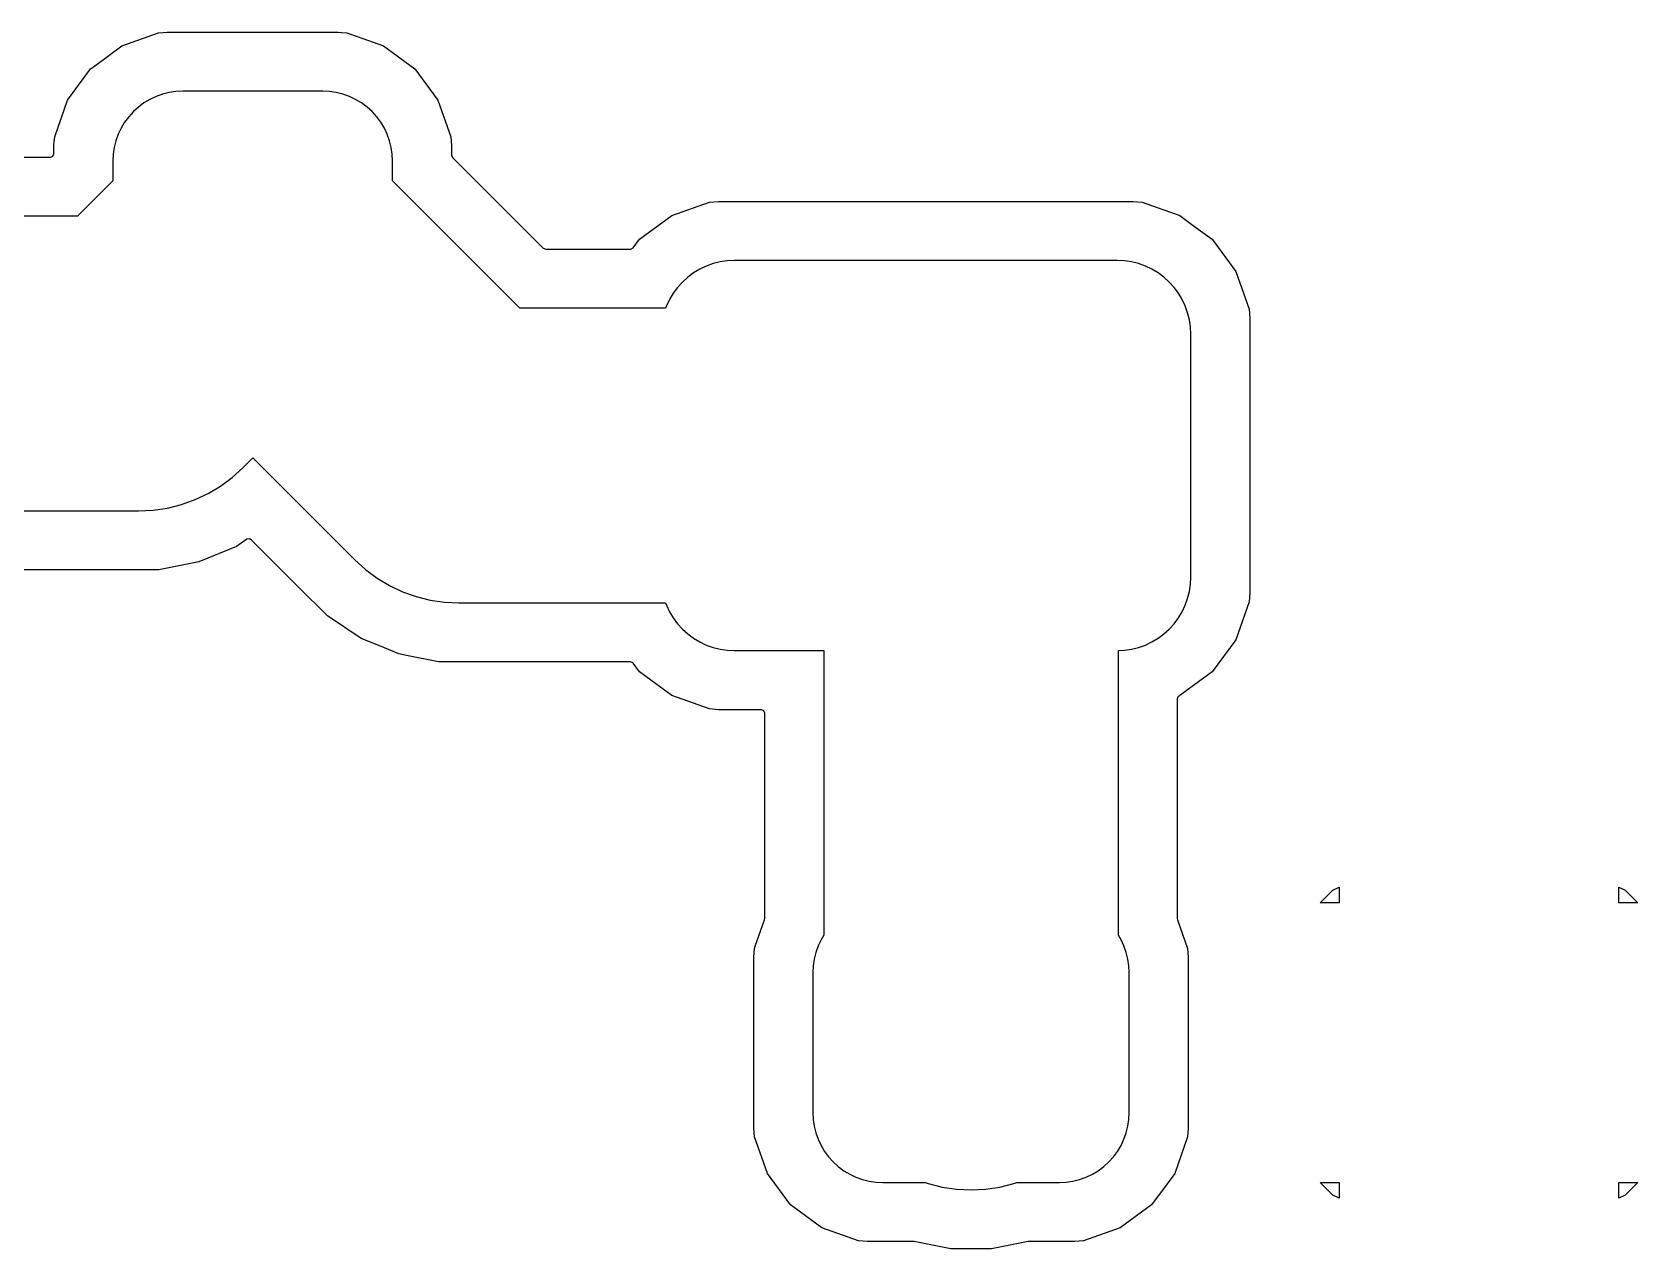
# Model space of a CAD drawing. Header units: metres. Extents: x 44.9 to 117.2, y -105.5 to -49.4.
# Drawn here: x 83.82 to 89.27, y -65.22 to -61.08 of the extents above; entities that cross this region are included whole.
import ezdxf

# ---------------------------------------------------------------- set-up
doc = ezdxf.new("R2010")
doc.units = ezdxf.units.M

msp = doc.modelspace()

# ---------------------------------------------------------------- linework, layer by layer
for points in [[(82.3239, -61.5095), (83.879, -61.5095), (83.8871, -61.5061), (83.8905, -61.498), (83.8905, -61.4697), (83.8905, -61.4697), (83.8905, -61.4697), (83.8905, -61.4697), (83.8918, -61.4557), (83.8933, -61.4402), (83.8933, -61.4402), (83.8933, -61.4402), (83.8933, -61.4402), (83.8933, -61.4402), (83.8933, -61.4402), (83.9369, -61.3155), (83.9369, -61.3155), (83.9369, -61.3155), (83.9369, -61.3155), (83.9369, -61.3155), (83.9369, -61.3155), (83.9369, -61.3155), (83.9369, -61.3155), (84.0153, -61.2093), (84.0153, -61.2093), (84.0153, -61.2093), (84.0153, -61.2093), (84.0153, -61.2093), (84.0153, -61.2093), (84.0153, -61.2093), (84.0153, -61.2093), (84.0281, -61.1999), (84.1215, -61.1309), (84.1215, -61.1309), (84.1215, -61.1309), (84.1215, -61.1309), (84.1215, -61.1309), (84.1215, -61.1309), (84.1215, -61.1309), (84.1215, -61.1309), (84.2461, -61.0873), (84.2461, -61.0873), (84.2461, -61.0873), (84.2461, -61.0873), (84.2461, -61.0873), (84.2461, -61.0873), (84.2461, -61.0873), (84.2461, -61.0873), (84.2461, -61.0873), (84.2461, -61.0873), (84.2461, -61.0873), (84.2461, -61.0873), (84.2461, -61.0873), (84.2461, -61.0873), (84.2461, -61.0873), (84.2461, -61.0873), (84.2461, -61.0873), (84.2461, -61.0873), (84.2461, -61.0873), (84.2462, -61.0873), (84.2617, -61.0858), (84.2757, -61.0845), (84.2757, -61.0845), (84.2757, -61.0845), (84.2757, -61.0845), (84.8563, -61.0845), (84.8563, -61.0845), (84.8563, -61.0845), (84.8563, -61.0845), (84.8679, -61.0856), (84.8858, -61.0873), (84.8858, -61.0873), (84.8858, -61.0873), (84.8858, -61.0873), (84.8858, -61.0873), (84.8858, -61.0873), (85.0105, -61.1309), (85.0105, -61.1309), (85.0105, -61.1309), (85.0105, -61.1309), (85.0105, -61.1309), (85.0105, -61.1309), (85.0105, -61.1309), (85.0105, -61.1309), (85.1167, -61.2093), (85.1167, -61.2093), (85.1167, -61.2093), (85.1167, -61.2093), (85.1167, -61.2093), (85.1167, -61.2093), (85.1167, -61.2093), (85.1167, -61.2093), (85.1951, -61.3155), (85.1951, -61.3155), (85.1951, -61.3155), (85.1951, -61.3155), (85.1951, -61.3155), (85.1951, -61.3155), (85.1951, -61.3155), (85.1951, -61.3155), (85.2387, -61.4402), (85.2387, -61.4402), (85.2387, -61.4402), (85.2387, -61.4402), (85.2387, -61.4402), (85.2387, -61.4402), (85.2415, -61.4697), (85.2415, -61.4697), (85.2415, -61.4697), (85.2415, -61.4697), (85.2415, -61.5026), (85.2449, -61.5107), (85.5528, -61.8186), (85.5609, -61.822), (85.8488, -61.822), (85.8506, -61.8219), (85.8581, -61.8173), (85.8798, -61.7879), (85.8798, -61.7879), (85.8798, -61.7879), (85.8798, -61.7879), (85.8798, -61.7879), (85.8798, -61.7879), (85.8798, -61.7879), (85.8798, -61.7879), (85.8798, -61.7879), (85.8798, -61.7879), (85.8798, -61.7879), (85.8798, -61.7879), (85.9891, -61.7072), (85.9891, -61.7072), (85.9891, -61.7072), (85.9891, -61.7072), (85.9891, -61.7072), (85.9891, -61.7072), (85.9891, -61.7072), (85.9891, -61.7072), (85.9891, -61.7072), (85.9891, -61.7072), (85.9891, -61.7072), (85.9891, -61.7072), (85.9891, -61.7072), (86.1173, -61.6624), (86.1173, -61.6624), (86.1173, -61.6624), (86.1173, -61.6624), (86.1173, -61.6624), (86.1173, -61.6624), (86.1477, -61.6595), (86.1477, -61.6595), (86.1477, -61.6595), (86.1477, -61.6595), (87.5563, -61.6595), (87.5563, -61.6595), (87.5563, -61.6595), (87.5563, -61.6595), (87.5867, -61.6624), (87.5867, -61.6624), (87.5867, -61.6624), (87.5867, -61.6624), (87.5867, -61.6624), (87.5867, -61.6624), (87.7149, -61.7072), (87.7149, -61.7072), (87.7149, -61.7072), (87.7149, -61.7072), (87.7149, -61.7072), (87.7149, -61.7072), (87.7149, -61.7072), (87.7149, -61.7072), (87.7149, -61.7072), (87.7149, -61.7072), (87.7149, -61.7072), (87.7149, -61.7072), (87.7149, -61.7072), (87.7695, -61.7475), (87.8242, -61.7879), (87.8242, -61.7879), (87.8242, -61.7879), (87.8242, -61.7879), (87.8242, -61.7879), (87.8242, -61.7879), (87.8242, -61.7879), (87.8242, -61.7879), (87.9048, -61.8971), (87.9048, -61.8971), (87.9048, -61.8971), (87.9048, -61.8971), (87.9048, -61.8971), (87.9048, -61.8971), (87.9048, -61.8971), (87.9048, -61.8971), (87.9496, -62.0253), (87.9496, -62.0253), (87.9496, -62.0253), (87.9496, -62.0253), (87.9496, -62.0253), (87.9496, -62.0253), (87.9525, -62.0557), (87.9525, -62.0557), (87.9525, -62.0557), (87.9525, -62.0557), (87.9525, -62.9893), (87.9525, -62.9893), (87.9525, -62.9893), (87.9525, -62.9893), (87.9496, -63.0197), (87.9496, -63.0197), (87.9496, -63.0197), (87.9496, -63.0197), (87.9496, -63.0197), (87.9496, -63.0197), (87.9048, -63.1479), (87.9048, -63.1479), (87.9048, -63.1479), (87.9048, -63.1479), (87.9048, -63.1479), (87.9048, -63.1479), (87.9048, -63.1479), (87.9048, -63.1479), (87.8242, -63.2572), (87.8242, -63.2572), (87.8242, -63.2572), (87.8242, -63.2572), (87.8242, -63.2572), (87.8242, -63.2572), (87.8242, -63.2572), (87.8242, -63.2572), (87.7149, -63.3378), (87.7149, -63.3378), (87.7149, -63.3378), (87.7149, -63.3378), (87.7149, -63.3378), (87.7149, -63.3378), (87.7149, -63.3378), (87.7149, -63.3378), (87.7137, -63.3382), (87.7094, -63.3409), (87.706, -63.3491), (87.706, -64.095), (87.7066, -64.0988), (87.7407, -64.1962), (87.7407, -64.1962), (87.7407, -64.1962), (87.7407, -64.1962), (87.7407, -64.1962), (87.7407, -64.1962), (87.7435, -64.2257), (87.7435, -64.2257), (87.7435, -64.2257), (87.7435, -64.2257), (87.7435, -64.8063), (87.7435, -64.8063), (87.7435, -64.8063), (87.7435, -64.8063), (87.7407, -64.8358), (87.7407, -64.8358), (87.7407, -64.8358), (87.7407, -64.8358), (87.7407, -64.8358), (87.7407, -64.8358), (87.6971, -64.9605), (87.6971, -64.9605), (87.6971, -64.9605), (87.6971, -64.9605), (87.6971, -64.9605), (87.6971, -64.9605), (87.6971, -64.9605), (87.6971, -64.9605), (87.6746, -64.991), (87.6187, -65.0667), (87.6187, -65.0667), (87.6187, -65.0667), (87.6187, -65.0667), (87.6187, -65.0667), (87.6187, -65.0667), (87.6187, -65.0667), (87.6187, -65.0667), (87.5125, -65.1451), (87.5125, -65.1451), (87.5125, -65.1451), (87.5125, -65.1451), (87.5125, -65.1451), (87.5125, -65.1451), (87.5125, -65.1451), (87.5125, -65.1451), (87.3878, -65.1887), (87.3878, -65.1887), (87.3878, -65.1887), (87.3878, -65.1887), (87.3878, -65.1887), (87.3878, -65.1887), (87.3583, -65.1915), (87.3583, -65.1915), (87.3583, -65.1915), (87.3583, -65.1915), (87.2013, -65.1915), (87.1991, -65.1917), (87.0745, -65.2165), (87.0745, -65.2165), (87.0745, -65.2165), (87.0745, -65.2165), (87.0745, -65.2165), (87.0745, -65.2165), (86.9365, -65.2165), (86.9365, -65.2165), (86.9365, -65.2165), (86.9365, -65.2165), (86.9365, -65.2165), (86.9365, -65.2165), (86.8119, -65.1917), (86.8097, -65.1915), (86.6527, -65.1915), (86.6527, -65.1915), (86.6527, -65.1915), (86.6527, -65.1915), (86.6232, -65.1887), (86.6232, -65.1887), (86.6232, -65.1887), (86.6232, -65.1887), (86.6232, -65.1887), (86.6232, -65.1887), (86.4985, -65.1451), (86.4985, -65.1451), (86.4985, -65.1451), (86.4985, -65.1451), (86.4985, -65.1451), (86.4985, -65.1451), (86.4985, -65.1451), (86.4985, -65.1451), (86.3923, -65.0667), (86.3923, -65.0667), (86.3923, -65.0667), (86.3923, -65.0667), (86.3923, -65.0667), (86.3923, -65.0667), (86.3923, -65.0667), (86.3923, -65.0667), (86.3139, -64.9605), (86.3139, -64.9605), (86.3139, -64.9605), (86.3139, -64.9605), (86.3139, -64.9605), (86.3139, -64.9605), (86.3139, -64.9605), (86.3139, -64.9605), (86.2703, -64.8358), (86.2703, -64.8358), (86.2703, -64.8358), (86.2703, -64.8358), (86.2703, -64.8358), (86.2703, -64.8358), (86.2675, -64.8063), (86.2675, -64.8063), (86.2675, -64.8063), (86.2675, -64.8063), (86.2675, -64.2257), (86.2675, -64.2257), (86.2675, -64.2257), (86.2675, -64.2257), (86.2688, -64.2117), (86.2703, -64.1962), (86.2703, -64.1962), (86.2703, -64.1962), (86.2703, -64.1962), (86.2703, -64.1962), (86.2703, -64.1962), (86.2703, -64.1962), (86.2729, -64.1887), (86.3044, -64.0988), (86.305, -64.095), (86.305, -63.397), (86.3016, -63.3889), (86.2935, -63.3855), (86.1477, -63.3855), (86.1477, -63.3855), (86.1477, -63.3855), (86.1477, -63.3855), (86.1173, -63.3826), (86.1173, -63.3826), (86.1173, -63.3826), (86.1173, -63.3826), (86.1173, -63.3826), (86.1173, -63.3826), (86.1173, -63.3826), (86.1173, -63.3826), (86.1173, -63.3826), (86.1173, -63.3826), (86.1173, -63.3826), (86.1173, -63.3826), (86.1173, -63.3826), (86.1173, -63.3826), (86.1173, -63.3826), (86.0441, -63.357), (85.9891, -63.3378), (85.9891, -63.3378), (85.9891, -63.3378), (85.9891, -63.3378), (85.9891, -63.3378), (85.9891, -63.3378), (85.9891, -63.3378), (85.9891, -63.3378), (85.9891, -63.3378), (85.9891, -63.3378), (85.9891, -63.3378), (85.9891, -63.3378), (85.9891, -63.3378), (85.9891, -63.3378), (85.9891, -63.3378), (85.9891, -63.3378), (85.9891, -63.3378), (85.9891, -63.3378), (85.9891, -63.3378), (85.9891, -63.3378), (85.9891, -63.3378), (85.9891, -63.3378), (85.9891, -63.3378), (85.9891, -63.3378), (85.9891, -63.3378), (85.9891, -63.3378), (85.9891, -63.3378), (85.9891, -63.3378), (85.9891, -63.3378), (85.9891, -63.3378), (85.9891, -63.3378), (85.9891, -63.3378), (85.9176, -63.285), (85.8798, -63.2572), (85.8798, -63.2572), (85.8798, -63.2572), (85.8798, -63.2572), (85.8798, -63.2572), (85.8798, -63.2572), (85.8798, -63.2572), (85.8798, -63.2572), (85.8581, -63.2277), (85.8581, -63.2277), (85.857, -63.2264), (85.8488, -63.223), (85.197, -63.223), (85.197, -63.223), (85.197, -63.223), (85.197, -63.223), (85.197, -63.223), (85.197, -63.223), (85.0886, -63.2014), (85.0617, -63.1961), (85.0617, -63.1961), (85.0617, -63.1961), (85.0617, -63.1961), (85.0617, -63.1961), (85.0617, -63.1961), (84.9995, -63.1703), (84.9342, -63.1433), (84.9342, -63.1433), (84.9342, -63.1433), (84.9342, -63.1433), (84.9342, -63.1433), (84.9342, -63.1433), (84.8195, -63.0666), (84.8195, -63.0666), (84.8195, -63.0666), (84.8195, -63.0666), (84.8195, -63.0666), (84.8195, -63.0666), (84.7219, -62.969), (84.5609, -62.8081), (84.555, -62.8049), (84.5464, -62.8067), (84.5103, -62.8308), (84.5103, -62.8308), (84.5103, -62.8308), (84.5103, -62.8308), (84.5103, -62.8308), (84.5103, -62.8308), (84.3828, -62.8836), (84.3828, -62.8836), (84.3828, -62.8836), (84.3828, -62.8836), (84.3828, -62.8836), (84.3828, -62.8836), (84.2475, -62.9105), (84.2475, -62.9105), (84.2475, -62.9105), (84.2475, -62.9105), (84.2475, -62.9105), (84.2475, -62.9105), (82.3239, -62.9105)], [(82.22, -62.7103), (84.1785, -62.7103), (84.2275, -62.7078), (84.2761, -62.7006), (84.3237, -62.6887), (84.3699, -62.6722), (84.4143, -62.6512), (84.4564, -62.6259), (84.4959, -62.5967), (84.5322, -62.5637), (84.566, -62.53), (84.566, -62.53), (84.566, -62.53), (84.566, -62.53), (84.566, -62.53), (84.566, -62.53), (84.566, -62.53), (84.566, -62.53), (84.566, -62.53), (84.566, -62.53), (84.566, -62.53), (84.566, -62.53), (84.566, -62.53), (84.566, -62.53), (84.566, -62.53), (84.566, -62.53), (84.566, -62.53), (84.566, -62.53), (84.566, -62.53), (84.566, -62.53), (84.566, -62.53), (84.566, -62.53), (84.566, -62.53), (84.566, -62.53), (84.566, -62.53), (84.566, -62.53), (84.566, -62.53), (84.566, -62.53), (84.566, -62.53), (84.566, -62.53), (84.566, -62.53), (84.566, -62.53), (84.566, -62.53), (84.566, -62.53), (84.9123, -62.8762), (84.9486, -62.9092), (84.9881, -62.9384), (85.0302, -62.9637), (85.0746, -62.9847), (85.1208, -63.0012), (85.1208, -63.0012), (85.1684, -63.0131), (85.217, -63.0203), (85.266, -63.0228), (85.9682, -63.0228), (85.9682, -63.0228), (85.9682, -63.0228), (85.9682, -63.0228), (85.9682, -63.0228), (85.9682, -63.0228), (85.9682, -63.0228), (85.9682, -63.0228), (85.9682, -63.0228), (85.9682, -63.0228), (85.9682, -63.0228), (85.9682, -63.0228), (85.9682, -63.0228), (85.9682, -63.0228), (85.9682, -63.0228), (85.9682, -63.0228), (85.9682, -63.0228), (85.9682, -63.0228), (85.9682, -63.0228), (85.9682, -63.0228), (85.9682, -63.0228), (85.9682, -63.0228), (85.9682, -63.0228), (85.9682, -63.0228), (85.9682, -63.0228), (85.9682, -63.0228), (85.9682, -63.0228), (85.9682, -63.0228), (85.971, -63.0307), (85.9815, -63.0528), (85.9941, -63.0739), (86.0087, -63.0936), (86.0252, -63.1118), (86.0434, -63.1283), (86.0631, -63.1429), (86.0842, -63.1555), (86.1063, -63.166), (86.1294, -63.1742), (86.1294, -63.1742), (86.1532, -63.1802), (86.1775, -63.1838), (86.202, -63.185), (86.5052, -63.185), (86.5052, -63.185), (86.5052, -63.185), (86.5052, -63.185), (86.5052, -63.185), (86.5052, -63.185), (86.5052, -63.185), (86.5052, -63.185), (86.5052, -63.185), (86.5052, -63.185), (86.5052, -63.185), (86.5052, -63.185), (86.5052, -63.185), (86.5052, -63.185), (86.5052, -63.185), (86.5052, -63.185), (86.5052, -63.185), (86.5052, -63.185), (86.5052, -63.185), (86.5052, -63.185), (86.5052, -63.185), (86.5052, -63.185), (86.5052, -63.185), (86.5052, -63.185), (86.5052, -63.185), (86.5052, -63.185), (86.5052, -63.185), (86.5052, -63.185), (86.5052, -63.185), (86.5052, -63.185), (86.5052, -63.185), (86.5052, -63.185), (86.5052, -63.185), (86.5052, -63.185), (86.5052, -64.1512), (86.5052, -64.1512), (86.5052, -64.1512), (86.5052, -64.1512), (86.5052, -64.1512), (86.5052, -64.1512), (86.5052, -64.1512), (86.5052, -64.1512), (86.5052, -64.1512), (86.5052, -64.1512), (86.5052, -64.1512), (86.5052, -64.1512), (86.5052, -64.1512), (86.5052, -64.1512), (86.496, -64.1665), (86.4861, -64.1876), (86.4782, -64.2096), (86.4782, -64.2096), (86.4726, -64.2322), (86.4691, -64.2552), (86.468, -64.2785), (86.468, -64.7535), (86.4691, -64.7768), (86.4726, -64.7998), (86.4782, -64.8224), (86.4861, -64.8444), (86.496, -64.8655), (86.508, -64.8854), (86.5219, -64.9042), (86.5376, -64.9214), (86.5548, -64.9371), (86.5736, -64.951), (86.5935, -64.963), (86.6146, -64.9729), (86.6366, -64.9808), (86.6366, -64.9808), (86.6592, -64.9864), (86.6822, -64.9899), (86.7055, -64.991), (86.8499, -64.991), (86.8499, -64.991), (86.8499, -64.991), (86.8499, -64.991), (86.8499, -64.991), (86.8499, -64.991), (86.8499, -64.991), (86.8499, -64.991), (86.8603, -64.9947), (86.8603, -64.9947), (86.9079, -65.0066), (86.9565, -65.0138), (87.0055, -65.0163), (87.0545, -65.0138), (87.1031, -65.0066), (87.1507, -64.9947), (87.1611, -64.991), (87.1611, -64.991), (87.1611, -64.991), (87.1611, -64.991), (87.1611, -64.991), (87.1611, -64.991), (87.1611, -64.991), (87.1611, -64.991), (87.3055, -64.991), (87.3288, -64.9899), (87.3518, -64.9864), (87.3744, -64.9808), (87.3964, -64.9729), (87.4175, -64.963), (87.4374, -64.951), (87.4562, -64.9371), (87.4734, -64.9214), (87.4891, -64.9042), (87.503, -64.8854), (87.515, -64.8655), (87.5249, -64.8444), (87.5328, -64.8224), (87.5328, -64.8224), (87.5384, -64.7998), (87.5419, -64.7768), (87.543, -64.7535), (87.543, -64.2785), (87.5419, -64.2552), (87.5384, -64.2322), (87.5328, -64.2096), (87.5249, -64.1876), (87.515, -64.1665), (87.5058, -64.1512), (87.5058, -64.1512), (87.5058, -64.1512), (87.5058, -64.1512), (87.5058, -64.1512), (87.5058, -64.1512), (87.5058, -64.1512), (87.5058, -64.1512), (87.5058, -64.1512), (87.5058, -64.1512), (87.5058, -64.1512), (87.5058, -64.1512), (87.5058, -64.1512), (87.5058, -64.1512), (87.5058, -63.1848), (87.5058, -63.1848), (87.5058, -63.1848), (87.5058, -63.1848), (87.5058, -63.1848), (87.5058, -63.1848), (87.5058, -63.1848), (87.5058, -63.1848), (87.5058, -63.1848), (87.5058, -63.1848), (87.5058, -63.1848), (87.5058, -63.1848), (87.5058, -63.1848), (87.5058, -63.1848), (87.5058, -63.1848), (87.5058, -63.1848), (87.5058, -63.1848), (87.5058, -63.1848), (87.5058, -63.1848), (87.5058, -63.1848), (87.5058, -63.1848), (87.5058, -63.1848), (87.5058, -63.1848), (87.5058, -63.1848), (87.5058, -63.1848), (87.5058, -63.1848), (87.5058, -63.1848), (87.5058, -63.1848), (87.5058, -63.1848), (87.5058, -63.1848), (87.5058, -63.1848), (87.5058, -63.1848), (87.5058, -63.1848), (87.5058, -63.1848), (87.5265, -63.1838), (87.5508, -63.1802), (87.5746, -63.1742), (87.5977, -63.166), (87.6198, -63.1555), (87.6409, -63.1429), (87.6606, -63.1283), (87.6788, -63.1118), (87.6953, -63.0936), (87.7099, -63.0739), (87.7225, -63.0528), (87.733, -63.0307), (87.7412, -63.0076), (87.7412, -63.0076), (87.7472, -62.9838), (87.7508, -62.9595), (87.752, -62.935), (87.752, -62.11), (87.7508, -62.0855), (87.7472, -62.0612), (87.7412, -62.0374), (87.733, -62.0143), (87.7225, -61.9922), (87.7099, -61.9711), (87.6953, -61.9514), (87.6788, -61.9332), (87.6606, -61.9167), (87.6409, -61.9021), (87.6198, -61.8895), (87.5977, -61.879), (87.5746, -61.8708), (87.5746, -61.8708), (87.5508, -61.8648), (87.5265, -61.8612), (87.502, -61.86), (86.202, -61.86), (86.1775, -61.8612), (86.1532, -61.8648), (86.1294, -61.8708), (86.1063, -61.879), (86.0842, -61.8895), (86.0631, -61.9021), (86.0434, -61.9167), (86.0252, -61.9332), (86.0087, -61.9514), (85.9941, -61.9711), (85.9815, -61.9922), (85.971, -62.0143), (85.9682, -62.0222), (85.9682, -62.0222), (85.9682, -62.0222), (85.9682, -62.0222), (85.9682, -62.0222), (85.9682, -62.0222), (85.9682, -62.0222), (85.9682, -62.0222), (85.9682, -62.0222), (85.9682, -62.0222), (85.9682, -62.0222), (85.9682, -62.0222), (85.9682, -62.0222), (85.9682, -62.0222), (85.9682, -62.0222), (85.9682, -62.0222), (85.9682, -62.0222), (85.9682, -62.0222), (85.9682, -62.0222), (85.9682, -62.0222), (85.9682, -62.0222), (85.9682, -62.0222), (85.9682, -62.0222), (85.9682, -62.0222), (85.9682, -62.0222), (85.9682, -62.0222), (85.9682, -62.0222), (85.9682, -62.0222), (85.4732, -62.0222), (85.4732, -62.0222), (85.4732, -62.0222), (85.4732, -62.0222), (85.4732, -62.0222), (85.4732, -62.0222), (85.4732, -62.0222), (85.4732, -62.0222), (85.4732, -62.0222), (85.4732, -62.0222), (85.4732, -62.0222), (85.4732, -62.0222), (85.4732, -62.0222), (85.4732, -62.0222), (85.4732, -62.0222), (85.4732, -62.0222), (85.4732, -62.0222), (85.4732, -62.0222), (85.041, -61.59), (85.041, -61.59), (85.041, -61.59), (85.041, -61.59), (85.041, -61.59), (85.041, -61.59), (85.041, -61.59), (85.041, -61.59), (85.041, -61.59), (85.041, -61.59), (85.041, -61.59), (85.041, -61.59), (85.041, -61.59), (85.041, -61.59), (85.041, -61.59), (85.041, -61.59), (85.041, -61.59), (85.041, -61.59), (85.041, -61.5225), (85.0399, -61.4992), (85.0364, -61.4762), (85.0308, -61.4536), (85.0229, -61.4316), (85.013, -61.4105), (85.001, -61.3906), (84.9871, -61.3718), (84.9714, -61.3546), (84.9542, -61.3389), (84.9354, -61.325), (84.9155, -61.313), (84.8944, -61.3031), (84.8724, -61.2952), (84.8724, -61.2952), (84.8498, -61.2896), (84.8268, -61.2861), (84.8035, -61.285), (84.3285, -61.285), (84.3052, -61.2861), (84.2822, -61.2896), (84.2596, -61.2952), (84.2376, -61.3031), (84.2165, -61.313), (84.1966, -61.325), (84.1778, -61.3389), (84.1606, -61.3546), (84.1449, -61.3718), (84.131, -61.3906), (84.119, -61.4105), (84.1091, -61.4316), (84.1012, -61.4536), (84.1012, -61.4536), (84.0956, -61.4762), (84.0921, -61.4992), (84.091, -61.5225), (84.091, -61.59), (84.091, -61.59), (84.091, -61.59), (84.091, -61.59), (84.091, -61.59), (84.091, -61.59), (84.091, -61.59), (84.091, -61.59), (84.091, -61.59), (84.091, -61.59), (84.091, -61.59), (84.091, -61.59), (84.091, -61.59), (84.091, -61.59), (84.091, -61.59), (84.091, -61.59), (84.091, -61.59), (84.091, -61.59), (83.9713, -61.7097), (83.9713, -61.7097), (83.9713, -61.7097), (83.9713, -61.7097), (83.9713, -61.7097), (83.9713, -61.7097), (83.9713, -61.7097), (83.9713, -61.7097), (83.9713, -61.7097), (83.9713, -61.7097), (83.9713, -61.7097), (83.9713, -61.7097), (83.9713, -61.7097), (83.9713, -61.7097), (83.9713, -61.7097), (83.9713, -61.7097), (83.9713, -61.7097), (83.9713, -61.7097), (82.22, -61.7097)], [(88.1907, -64.041), (88.2339, -63.9978), (88.2339, -63.9978), (88.2339, -63.9978), (88.2339, -63.9978), (88.2339, -63.9978), (88.2339, -63.9978), (88.2339, -63.9978), (88.2339, -63.9978), (88.2339, -63.9978), (88.2339, -63.9978), (88.2555, -63.9877), (88.2555, -63.9877), (88.2555, -63.9877), (88.2555, -63.9877), (88.2555, -63.9877), (88.2555, -63.9877), (88.2555, -63.9877), (88.2555, -63.9877), (88.2555, -63.9877), (88.2555, -63.9877), (88.2555, -63.9877), (88.2555, -63.9877), (88.2555, -63.9877), (88.2555, -63.9877), (88.2555, -63.9877), (88.2555, -63.9877), (88.2555, -63.9877), (88.2555, -63.9877), (88.2555, -63.9877), (88.2555, -63.9877), (88.2555, -63.9877), (88.2555, -63.9877), (88.2555, -63.9877), (88.2555, -63.9877), (88.2555, -63.9877), (88.2555, -63.9877), (88.2555, -63.9877), (88.2555, -63.9877), (88.2555, -63.9877), (88.2555, -63.9877), (88.2555, -63.9877), (88.2555, -63.9877), (88.2555, -63.9877), (88.2555, -63.9877), (88.2555, -63.9877), (88.2555, -63.9877), (88.2555, -63.9877), (88.2555, -63.9877), (88.2555, -63.9877), (88.2555, -63.9877), (88.2555, -63.9877), (88.2555, -63.9877), (88.2555, -63.9877), (88.2555, -63.9877), (88.2555, -64.041), (88.2555, -64.041), (88.2555, -64.041), (88.2555, -64.041), (88.2555, -64.041), (88.2555, -64.041), (88.2555, -64.041), (88.2555, -64.041), (88.2555, -64.041), (88.2555, -64.041), (88.2555, -64.041), (88.2555, -64.041), (88.2555, -64.041), (88.2555, -64.041), (88.2555, -64.041), (88.2555, -64.041), (88.2555, -64.041), (88.2555, -64.041), (88.2555, -64.041), (88.2555, -64.041), (88.2555, -64.041), (88.2555, -64.041), (88.2555, -64.041), (88.2555, -64.041), (88.2555, -64.041), (88.2555, -64.041), (88.2555, -64.041), (88.2555, -64.041), (88.2555, -64.041), (88.2555, -64.041), (88.2555, -64.041), (88.2555, -64.041), (88.2555, -64.041), (88.2555, -64.041), (88.2555, -64.041), (88.2555, -64.041), (88.1907, -64.041), (88.1907, -64.041), (88.1907, -64.041), (88.1907, -64.041), (88.1907, -64.041), (88.1907, -64.041), (88.1907, -64.041), (88.1907, -64.041), (88.1907, -64.041), (88.1907, -64.041), (88.1907, -64.041), (88.1907, -64.041), (88.1907, -64.041), (88.1907, -64.041), (88.1907, -64.041), (88.1907, -64.041), (88.1907, -64.041), (88.1907, -64.041), (88.1907, -64.041), (88.1907, -64.041), (88.1907, -64.041), (88.1907, -64.041), (88.1907, -64.041), (88.1907, -64.041), (88.1907, -64.041), (88.1907, -64.041), (88.1907, -64.041), (88.1907, -64.041), (88.1907, -64.041), (88.1907, -64.041), (88.1907, -64.041), (88.1907, -64.041), (88.1907, -64.041), (88.1907, -64.041), (88.1907, -64.041), (88.1907, -64.041), (88.1907, -64.041), (88.1907, -64.041), (88.1907, -64.041), (88.1907, -64.041), (88.1907, -64.041), (88.1907, -64.041), (88.1907, -64.041), (88.1907, -64.041), (88.1907, -64.041), (88.1907, -64.041), (88.1907, -64.041), (88.1907, -64.041), (88.1907, -64.041), (88.1907, -64.041)], [(89.2055, -64.041), (89.2055, -63.9877), (89.2055, -63.9877), (89.2055, -63.9877), (89.2055, -63.9877), (89.2055, -63.9877), (89.2055, -63.9877), (89.2055, -63.9877), (89.2055, -63.9877), (89.2055, -63.9877), (89.2055, -63.9877), (89.2055, -63.9877), (89.2055, -63.9877), (89.2055, -63.9877), (89.2055, -63.9877), (89.2055, -63.9877), (89.2055, -63.9877), (89.2055, -63.9877), (89.2055, -63.9877), (89.2055, -63.9877), (89.2055, -63.9877), (89.2055, -63.9877), (89.2055, -63.9877), (89.2055, -63.9877), (89.2055, -63.9877), (89.2055, -63.9877), (89.2055, -63.9877), (89.2055, -63.9877), (89.2055, -63.9877), (89.2055, -63.9877), (89.2055, -63.9877), (89.2055, -63.9877), (89.2055, -63.9877), (89.2055, -63.9877), (89.2055, -63.9877), (89.2055, -63.9877), (89.2055, -63.9877), (89.2055, -63.9877), (89.2055, -63.9877), (89.2055, -63.9877), (89.2055, -63.9877), (89.2055, -63.9877), (89.2055, -63.9877), (89.2271, -63.9978), (89.2271, -63.9978), (89.2271, -63.9978), (89.2271, -63.9978), (89.2271, -63.9978), (89.2271, -63.9978), (89.2271, -63.9978), (89.2271, -63.9978), (89.2271, -63.9978), (89.2271, -63.9978), (89.2703, -64.041), (89.2703, -64.041), (89.2703, -64.041), (89.2703, -64.041), (89.2703, -64.041), (89.2703, -64.041), (89.2703, -64.041), (89.2703, -64.041), (89.2703, -64.041), (89.2703, -64.041), (89.2703, -64.041), (89.2703, -64.041), (89.2703, -64.041), (89.2703, -64.041), (89.2703, -64.041), (89.2703, -64.041), (89.2703, -64.041), (89.2703, -64.041), (89.2703, -64.041), (89.2703, -64.041), (89.2703, -64.041), (89.2703, -64.041), (89.2703, -64.041), (89.2703, -64.041), (89.2703, -64.041), (89.2703, -64.041), (89.2703, -64.041), (89.2703, -64.041), (89.2703, -64.041), (89.2703, -64.041), (89.2703, -64.041), (89.2703, -64.041), (89.2703, -64.041), (89.2703, -64.041), (89.2703, -64.041), (89.2703, -64.041), (89.2703, -64.041), (89.2703, -64.041), (89.2703, -64.041), (89.2703, -64.041), (89.2703, -64.041), (89.2703, -64.041), (89.2703, -64.041), (89.2703, -64.041), (89.2703, -64.041), (89.2703, -64.041), (89.2703, -64.041), (89.2703, -64.041), (89.2703, -64.041), (89.2703, -64.041), (89.2055, -64.041), (89.2055, -64.041), (89.2055, -64.041), (89.2055, -64.041), (89.2055, -64.041), (89.2055, -64.041), (89.2055, -64.041), (89.2055, -64.041), (89.2055, -64.041), (89.2055, -64.041), (89.2055, -64.041), (89.2055, -64.041), (89.2055, -64.041), (89.2055, -64.041), (89.2055, -64.041), (89.2055, -64.041), (89.2055, -64.041), (89.2055, -64.041), (89.2055, -64.041), (89.2055, -64.041), (89.2055, -64.041), (89.2055, -64.041), (89.2055, -64.041), (89.2055, -64.041), (89.2055, -64.041), (89.2055, -64.041), (89.2055, -64.041), (89.2055, -64.041), (89.2055, -64.041), (89.2055, -64.041), (89.2055, -64.041), (89.2055, -64.041), (89.2055, -64.041), (89.2055, -64.041), (89.2055, -64.041), (89.2055, -64.041)], [(88.1907, -64.991), (88.2555, -64.991), (88.2555, -64.991), (88.2555, -64.991), (88.2555, -64.991), (88.2555, -64.991), (88.2555, -64.991), (88.2555, -64.991), (88.2555, -64.991), (88.2555, -64.991), (88.2555, -64.991), (88.2555, -64.991), (88.2555, -64.991), (88.2555, -64.991), (88.2555, -64.991), (88.2555, -64.991), (88.2555, -64.991), (88.2555, -64.991), (88.2555, -64.991), (88.2555, -64.991), (88.2555, -64.991), (88.2555, -64.991), (88.2555, -64.991), (88.2555, -64.991), (88.2555, -64.991), (88.2555, -64.991), (88.2555, -64.991), (88.2555, -64.991), (88.2555, -64.991), (88.2555, -64.991), (88.2555, -64.991), (88.2555, -64.991), (88.2555, -64.991), (88.2555, -64.991), (88.2555, -64.991), (88.2555, -64.991), (88.2555, -64.991), (88.2555, -65.0443), (88.2555, -65.0443), (88.2555, -65.0443), (88.2555, -65.0443), (88.2555, -65.0443), (88.2555, -65.0443), (88.2555, -65.0443), (88.2555, -65.0443), (88.2555, -65.0443), (88.2555, -65.0443), (88.2555, -65.0443), (88.2555, -65.0443), (88.2555, -65.0443), (88.2555, -65.0443), (88.2555, -65.0443), (88.2555, -65.0443), (88.2555, -65.0443), (88.2555, -65.0443), (88.2555, -65.0443), (88.2555, -65.0443), (88.2555, -65.0443), (88.2555, -65.0443), (88.2555, -65.0443), (88.2555, -65.0443), (88.2555, -65.0443), (88.2555, -65.0443), (88.2555, -65.0443), (88.2555, -65.0443), (88.2555, -65.0443), (88.2555, -65.0443), (88.2555, -65.0443), (88.2555, -65.0443), (88.2555, -65.0443), (88.2555, -65.0443), (88.2555, -65.0443), (88.2555, -65.0443), (88.2555, -65.0443), (88.2555, -65.0443), (88.2555, -65.0443), (88.2555, -65.0443), (88.2555, -65.0443), (88.2555, -65.0443), (88.2339, -65.0342), (88.2339, -65.0342), (88.2339, -65.0342), (88.2339, -65.0342), (88.2339, -65.0342), (88.2339, -65.0342), (88.2339, -65.0342), (88.2339, -65.0342), (88.2339, -65.0342), (88.2339, -65.0342), (88.1907, -64.991), (88.1907, -64.991), (88.1907, -64.991), (88.1907, -64.991), (88.1907, -64.991), (88.1907, -64.991), (88.1907, -64.991), (88.1907, -64.991), (88.1907, -64.991), (88.1907, -64.991), (88.1907, -64.991), (88.1907, -64.991), (88.1907, -64.991), (88.1907, -64.991), (88.1907, -64.991), (88.1907, -64.991), (88.1907, -64.991), (88.1907, -64.991), (88.1907, -64.991), (88.1907, -64.991), (88.1907, -64.991), (88.1907, -64.991), (88.1907, -64.991), (88.1907, -64.991), (88.1907, -64.991), (88.1907, -64.991), (88.1907, -64.991), (88.1907, -64.991), (88.1907, -64.991), (88.1907, -64.991), (88.1907, -64.991), (88.1907, -64.991), (88.1907, -64.991), (88.1907, -64.991), (88.1907, -64.991), (88.1907, -64.991), (88.1907, -64.991), (88.1907, -64.991), (88.1907, -64.991), (88.1907, -64.991), (88.1907, -64.991), (88.1907, -64.991), (88.1907, -64.991), (88.1907, -64.991), (88.1907, -64.991), (88.1907, -64.991), (88.1907, -64.991), (88.1907, -64.991), (88.1907, -64.991), (88.1907, -64.991)], [(89.2055, -64.991), (89.2055, -64.991), (89.2055, -64.991), (89.2055, -64.991), (89.2055, -64.991), (89.2055, -64.991), (89.2055, -64.991), (89.2055, -64.991), (89.2055, -64.991), (89.2055, -64.991), (89.2055, -64.991), (89.2055, -64.991), (89.2055, -64.991), (89.2055, -64.991), (89.2055, -64.991), (89.2055, -64.991), (89.2055, -64.991), (89.2055, -64.991), (89.2055, -64.991), (89.2703, -64.991), (89.2703, -64.991), (89.2703, -64.991), (89.2703, -64.991), (89.2703, -64.991), (89.2703, -64.991), (89.2703, -64.991), (89.2703, -64.991), (89.2703, -64.991), (89.2703, -64.991), (89.2703, -64.991), (89.2703, -64.991), (89.2703, -64.991), (89.2703, -64.991), (89.2703, -64.991), (89.2703, -64.991), (89.2703, -64.991), (89.2703, -64.991), (89.2703, -64.991), (89.2703, -64.991), (89.2703, -64.991), (89.2703, -64.991), (89.2703, -64.991), (89.2703, -64.991), (89.2703, -64.991), (89.2703, -64.991), (89.2703, -64.991), (89.2703, -64.991), (89.2703, -64.991), (89.2703, -64.991), (89.2703, -64.991), (89.2703, -64.991), (89.2703, -64.991), (89.2703, -64.991), (89.2703, -64.991), (89.2703, -64.991), (89.2703, -64.991), (89.2703, -64.991), (89.2703, -64.991), (89.2703, -64.991), (89.2703, -64.991), (89.2703, -64.991), (89.2703, -64.991), (89.2703, -64.991), (89.2703, -64.991), (89.2703, -64.991), (89.2703, -64.991), (89.2703, -64.991), (89.2703, -64.991), (89.2703, -64.991), (89.2271, -65.0342), (89.2271, -65.0342), (89.2271, -65.0342), (89.2271, -65.0342), (89.2271, -65.0342), (89.2271, -65.0342), (89.2271, -65.0342), (89.2271, -65.0342), (89.2271, -65.0342), (89.2271, -65.0342), (89.2055, -65.0443), (89.2055, -65.0443), (89.2055, -65.0443), (89.2055, -65.0443), (89.2055, -65.0443), (89.2055, -65.0443), (89.2055, -65.0443), (89.2055, -65.0443), (89.2055, -65.0443), (89.2055, -65.0443), (89.2055, -65.0443), (89.2055, -65.0443), (89.2055, -65.0443), (89.2055, -65.0443), (89.2055, -65.0443), (89.2055, -65.0443), (89.2055, -65.0443), (89.2055, -65.0443), (89.2055, -65.0443), (89.2055, -65.0443), (89.2055, -65.0443), (89.2055, -65.0443), (89.2055, -65.0443), (89.2055, -65.0443), (89.2055, -65.0443), (89.2055, -65.0443), (89.2055, -65.0443), (89.2055, -65.0443), (89.2055, -65.0443), (89.2055, -65.0443), (89.2055, -65.0443), (89.2055, -65.0443), (89.2055, -65.0443), (89.2055, -65.0443), (89.2055, -65.0443), (89.2055, -65.0443), (89.2055, -65.0443), (89.2055, -65.0443), (89.2055, -65.0443), (89.2055, -65.0443), (89.2055, -65.0443), (89.2055, -65.0443), (89.2055, -64.991), (89.2055, -64.991), (89.2055, -64.991), (89.2055, -64.991), (89.2055, -64.991), (89.2055, -64.991), (89.2055, -64.991), (89.2055, -64.991), (89.2055, -64.991), (89.2055, -64.991), (89.2055, -64.991), (89.2055, -64.991), (89.2055, -64.991), (89.2055, -64.991), (89.2055, -64.991), (89.2055, -64.991), (89.2055, -64.991), (89.2055, -64.991)]]:
    msp.add_lwpolyline(points)

doc.saveas('drawing.dxf')
